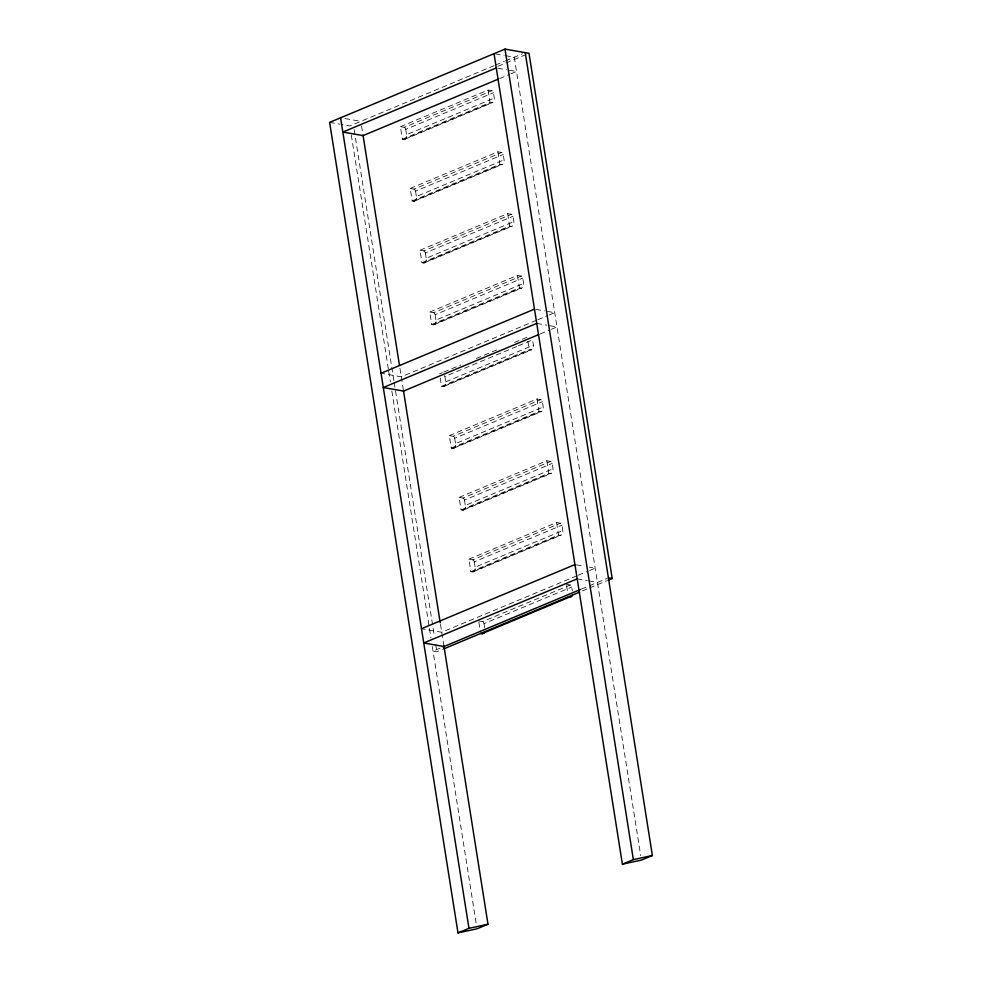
<?xml version="1.0" encoding="UTF-8"?>
<svg xmlns="http://www.w3.org/2000/svg" width="982" height="982" viewBox="0 0 982 982"><rect width="100%" height="100%" fill="white"/><g stroke="black" fill="none" stroke-linecap="round" stroke-linejoin="round"><path stroke-width="0.74" stroke-dasharray="4.91 3.68" d="M494.106 65.647L349.862 125.929L341.184 124.407M495.517 65.058L504.404 61.35M505.423 60.921L522.485 53.789M497.899 66.322L524.769 55.09M499.629 78.56L509.486 74.436M510.885 73.846L516.52 71.502L507.841 69.98M400.411 126.69L488.091 90.049L491.884 90.712A1.89 1.166 67.3 0 1 493.43 92.713L494.277 98.065A5.659 3.486 67.3 0 1 491.331 102.754L403.651 139.395L402.387 139.174L400.411 126.69L404.203 127.353L491.884 90.712M404.203 127.353A1.89 1.166 67.3 0 1 405.75 129.354L493.43 92.713M403.651 139.395A5.659 3.486 67.3 0 0 406.597 134.706L494.277 98.065M402.387 139.174L490.067 102.533L491.331 102.754M404.609 139.383L492.289 102.742M410.194 188.47L497.874 151.829L501.679 152.492A1.89 1.166 67.3 0 1 503.226 154.505L504.073 159.845A5.659 3.486 67.3 0 1 501.115 164.534L413.434 201.175L412.17 200.954L410.194 188.47L413.987 189.133L501.679 152.492M413.987 189.133A1.89 1.166 67.3 0 1 415.533 191.146L503.226 154.505M413.434 201.175A5.659 3.486 67.3 0 0 416.393 196.486L504.073 159.845M412.17 200.954L499.85 164.313L501.115 164.534M414.392 201.163L502.072 164.522M419.977 250.25L507.669 213.622L511.462 214.285A1.89 1.166 67.3 0 1 513.009 216.285L513.856 221.637A5.659 3.486 67.3 0 1 510.91 226.326L423.23 262.967L421.965 262.734L419.977 250.25L423.782 250.926L511.462 214.285M423.782 250.926A1.89 1.166 67.3 0 1 425.329 252.926L513.009 216.285M423.23 262.967A5.659 3.486 67.3 0 0 426.176 258.278L513.856 221.637M421.965 262.734L509.646 226.106L510.91 226.326M424.175 262.955L511.855 226.314M429.772 312.043L517.453 275.402L521.246 276.065A1.89 1.166 67.3 0 1 522.792 278.078L523.639 283.417A5.659 3.486 67.3 0 1 520.693 288.107L433.013 324.747L431.749 324.526L429.772 312.043L433.565 312.706L521.246 276.065M433.565 312.706A1.89 1.166 67.3 0 1 435.112 314.719L522.792 278.078M433.013 324.747A5.659 3.486 67.3 0 0 435.959 320.058L523.639 283.417M431.749 324.526L519.429 287.886L520.693 288.107M433.958 324.735L521.651 288.094M536.418 320.328L401.282 376.806L382.477 373.516M537.829 319.739L547.686 315.627M549.085 315.038L554.72 312.681L546.041 311.159M439.555 373.823L442.379 372.644M443.803 372.055L460.767 364.96M476.319 358.467L498.954 349.003M514.507 342.509L527.236 337.182M540.088 334.015L549.945 329.891M551.356 329.301L556.978 326.957L548.312 325.435M440.218 377.984L441.532 386.307L442.796 386.527A5.659 3.486 67.3 0 0 445.742 381.851L444.895 376.499L517.023 346.364M518.435 345.762L532.575 339.858L533.422 345.21A5.659 3.486 67.3 0 1 530.476 349.899L442.796 386.527M445.742 381.851L533.422 345.21M441.532 386.307L529.212 349.666L530.476 349.899M443.754 386.527L531.434 349.887M449.339 435.615L537.019 398.974L540.812 399.637A1.89 1.166 67.3 0 1 542.359 401.65L543.218 406.99A5.659 3.486 67.3 0 1 540.26 411.679L452.579 448.32L451.315 448.099L449.339 435.615L453.132 436.278L540.812 399.637M453.132 436.278A1.89 1.166 67.3 0 1 454.678 438.279L542.359 401.65M452.579 448.32A5.659 3.486 67.3 0 0 455.525 443.631L543.218 406.99M451.315 448.099L538.995 411.458L540.26 411.679M453.537 448.308L541.217 411.667M459.122 497.395L546.802 460.754L550.607 461.43A1.89 1.166 67.3 0 1 552.154 463.43L553.001 468.782A5.659 3.486 67.3 0 1 550.055 473.459L462.362 510.1L461.098 509.879L459.122 497.395L462.927 498.07L550.607 461.43M462.927 498.07A1.89 1.166 67.3 0 1 464.474 500.071L552.154 463.43M462.362 510.1A5.659 3.486 67.3 0 0 465.321 505.423L553.001 468.782M461.098 509.879L548.791 473.238L550.055 473.459M463.32 510.1L551 473.459M468.917 559.188L556.598 522.547L560.391 523.21A1.89 1.166 67.3 0 1 561.937 525.21L562.784 530.562A5.659 3.486 67.3 0 1 559.838 535.251L472.158 571.892L470.894 571.671L468.917 559.188L472.71 559.85L560.391 523.21M472.71 559.85A1.89 1.166 67.3 0 1 474.257 561.851L561.937 525.21M472.158 571.892A5.659 3.486 67.3 0 0 475.104 567.203L562.784 530.562M470.894 571.671L558.574 535.03L559.838 535.251M473.103 571.88L560.783 535.239M576.876 575.796L441.74 632.261L422.947 628.971M578.288 575.207L588.144 571.082M589.556 570.493L595.178 568.148L589.396 567.13M478.7 620.968L482.493 621.643L570.174 585.002A1.89 1.166 67.3 0 1 571.72 587.003L572.359 591.017M482.493 621.643A1.89 1.166 67.3 0 1 484.04 623.644L571.72 587.003M440.108 648.157L433.037 651.115L436.83 651.778L442.489 649.409M581.528 589.053L606.986 578.423M582.498 590.906L588.157 588.537M589.568 587.948L606.545 580.853M495.468 53.936L504.134 55.458M505.583 55.704L514.261 57.226L640.706 855.555M497.727 68.2L506.405 69.722M344.915 118.564L360.824 121.351M329.621 122.382L339.735 124.149M535.927 309.391L544.605 310.913M536.737 323.409L546.864 325.177M576.385 564.846L583.615 566.111M577.195 578.864L587.322 580.632M588.77 580.89L597.437 582.412M566.381 584.327L570.174 585.002M488.091 90.049L490.067 102.533M497.874 151.829L499.85 164.313M507.669 213.622L509.646 226.106M517.453 275.402L519.429 287.886M527.899 341.343L529.212 349.666M537.019 398.974L538.995 411.458M546.802 460.754L548.791 473.238M556.598 522.547L558.574 535.03M566.602 585.714L567.473 591.262M405.75 129.354L406.597 134.706M415.533 191.146L416.393 196.486M425.329 252.926L426.176 258.278M435.112 314.719L435.959 320.058M454.678 438.279L455.525 443.631M464.474 500.071L465.321 505.423M474.257 561.851L475.104 567.203M484.04 623.644L484.678 627.658M478.921 622.355L480.456 632.064M361.536 125.892L362.849 134.19M399.932 368.275L403.307 389.645M440.476 624.282L443.778 645.1M354.134 129.624L393.929 380.856M394.163 382.379L434.204 635.133M435.64 644.204L436.83 651.778M351.298 135.013L388.491 369.821M388.725 371.331L390.406 381.937M391.843 391.032L430.951 637.956M432.325 646.573L476.786 927.29M444.588 375.578A1.89 1.166 67.3 0 1 444.895 376.499"/><path stroke-width="1.47" d="M607.956 580.264L612.203 578.496L529.016 53.31L504.981 49.1L329.621 122.382L457.993 932.9L477.019 928.8L487.98 924.222L443.839 645.493M496.278 67.942L342.841 132.067L363.082 135.614L498.218 79.149M381.041 373.258L534.478 309.134M536.737 323.409L383.299 387.522L403.541 391.069L538.676 334.604M421.499 628.713L574.936 564.589M577.195 578.864L423.758 642.977L443.999 646.524M442.943 646.978L580.546 589.47M443.901 648.82L579.675 592.085M480.677 633.451L481.941 633.672L569.621 597.031A5.659 3.486 67.3 0 0 572.481 594.932M457.993 932.9L468.954 928.321L487.98 924.222M494.02 53.679L622.392 864.197L633.353 859.618L652.379 855.518L525.223 52.647M652.379 855.518L641.418 860.097L622.392 864.197M608.398 577.833L612.203 578.496M568.357 596.811L569.621 597.031M504.981 49.1L633.353 859.618M362.984 134.988L399.453 365.243M403.528 390.996L440.231 622.772M340.582 117.803L468.954 928.321M484.372 632.58A5.659 3.486 67.3 0 1 481.941 633.672"/></g></svg>
